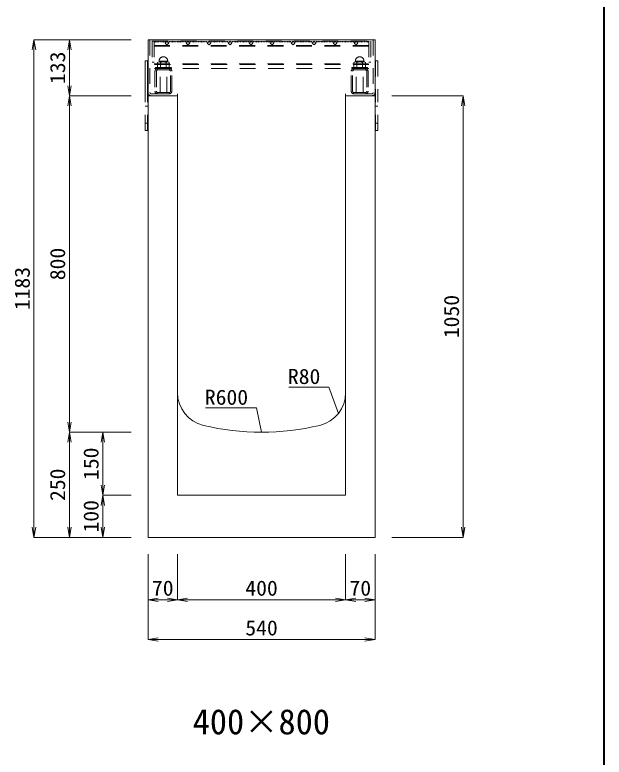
# Model space of a CAD drawing. Units: millimetres at full size. Extents: x -734 to 58102, y 49499 to 87169.
# Drawn here: x 45915 to 47317, y 76140 to 77905 of the extents above; entities that cross this region are included whole.
import ezdxf
from ezdxf.enums import TextEntityAlignment as Align

# ---------------------------------------------------------------- set-up
doc = ezdxf.new("R2010")
doc.units = ezdxf.units.MM
doc.header["$LTSCALE"] = 50
doc.linetypes.add('USER1', pattern=[1.35, 0.75, -0.6])
doc.layers.add('0_2', color=7, linetype='Continuous')
for name, color, linetype, lineweight in [('図枠', 7, 'Continuous', 5), ('寸法線', 7, 'Continuous', 13), ('引出線', 4, 'Continuous', 13), ('本体', 2, 'Continuous', 20), ('ｸﾞﾚｰﾁﾝｸﾞ', 7, 'USER1', 9)]:
    doc.layers.add(name, color=color, linetype=linetype, lineweight=lineweight)
doc.styles.add('ＭＳ 明朝', font='')
doc.styles.get('ＭＳ 明朝').set_extended_font_data('MS Mincho')

# ---------------------------------------------------------------- blocks, each defined once
blk = doc.blocks.new('open_arrow')
at = {"color": 0, "linetype": 'Continuous', "lineweight": -2}
blk.add_lwpolyline([(7.5, 1.25), (0, 0), (7.5, -1.25)], dxfattribs=at)

msp = doc.modelspace()

# ---------------------------------------------------------------- linework, layer by layer
at = {"layer": '図枠', "lineweight": 40}
msp.add_line((47316.87, 74575.27), (47316.87, 80115.27), dxfattribs=at)
at = {"layer": '寸法線'}
for p, q in [((45960.26, 76663.03), (45960.26, 77846.03)), ((46191.67, 77846.03), (45960.26, 77846.03)), ((46044.4, 77846.03), (46044.4, 77713.03)), ((46191.67, 77846.03), (46044.4, 77846.03)), ((46044.4, 77713.03), (46044.4, 76913.03)), ((46184.67, 77713.03), (46044.4, 77713.03)), ((46191.67, 77713.03), (46044.4, 77713.03)), ((46811.67, 77713.03), (46981.53, 77713.03)), ((46981.53, 77713.03), (46981.53, 76663.03)), ((46044.4, 76913.03), (46044.4, 76663.03)), ((46191.67, 76913.03), (46044.4, 76913.03)), ((46191.67, 76913.03), (46044.4, 76913.03)), ((46123.94, 76763.03), (46123.94, 76913.03)), ((46191.67, 76913.03), (46123.94, 76913.03)), ((46191.67, 76763.03), (46123.94, 76763.03)), ((46123.94, 76663.03), (46123.94, 76763.03)), ((46191.67, 76763.03), (46123.94, 76763.03)), ((46191.67, 76663.03), (45960.26, 76663.03)), ((46191.67, 76663.03), (46044.4, 76663.03)), ((46191.67, 76663.03), (46123.94, 76663.03)), ((46811.67, 76663.03), (46981.53, 76663.03)), ((46231.67, 76623.03), (46231.67, 76419.78)), ((46231.67, 76623.03), (46231.67, 76514.3)), ((46301.67, 76623.03), (46301.67, 76514.3)), ((46301.67, 76623.03), (46301.67, 76514.3)), ((46701.67, 76623.03), (46701.67, 76514.3)), ((46701.67, 76623.03), (46701.67, 76514.3)), ((46771.67, 76623.03), (46771.67, 76419.78)), ((46771.67, 76623.03), (46771.67, 76514.3)), ((46231.67, 76514.3), (46301.67, 76514.3)), ((46301.67, 76514.3), (46701.67, 76514.3)), ((46701.67, 76514.3), (46771.67, 76514.3)), ((46231.67, 76419.78), (46771.67, 76419.78))]:
    msp.add_line(p, q, dxfattribs=at)
at = {"layer": '引出線'}
for points in [[(46684.43, 76957.45), (46661.58, 77020.49), (46566.91, 77020.49)], [(46501.67, 76913.03), (46489.73, 76971.03), (46368.72, 76971.03)]]:
    msp.add_lwpolyline(points, dxfattribs=at)
at = {"layer": '本体'}
for p, q in [((46231.67, 76663.03), (46231.67, 77713.03)), ((46301.67, 77713.03), (46231.67, 77713.03)), ((46301.67, 77007.07), (46301.67, 77713.03)), ((46701.67, 77007.07), (46701.67, 77713.03)), ((46771.67, 77713.03), (46701.67, 77713.03)), ((46771.67, 76663.03), (46771.67, 77713.03)), ((46301.67, 77007.07), (46301.67, 76763.03)), ((46701.67, 77007.07), (46701.67, 76763.03)), ((46301.67, 76763.03), (46701.67, 76763.03)), ((46231.67, 76663.03), (46771.67, 76663.03))]:
    msp.add_line(p, q, dxfattribs=at)
for centre, radius, start, end in [((46381.67, 77007.07), 80, 180, 256.65766), ((46621.67, 77007.07), 80, 283.34233, 0), ((46501.68, 77513.03), 600, 256.65762, 283.34237)]:
    msp.add_arc(centre, radius, start, end, dxfattribs=at)
at = {"layer": 'ｸﾞﾚｰﾁﾝｸﾞ', "linetype": 'Continuous'}
for p, q in [((46231.67, 77846.03), (46771.67, 77846.03)), ((46231.67, 77846.03), (46231.67, 77720.53)), ((46771.67, 77846.03), (46771.67, 77720.53)), ((46224.67, 77796.03), (46224.67, 77713.03)), ((46224.67, 77796.03), (46230.67, 77796.03)), ((46230.67, 77796.03), (46230.67, 77713.03))]:
    msp.add_line(p, q, dxfattribs=at)
at = {"layer": 'ｸﾞﾚｰﾁﾝｸﾞ'}
for p, q in [((46236.17, 77846.03), (46236.17, 77720.53)), ((46241.67, 77842.53), (46241.67, 77792.53)), ((46246.17, 77842.53), (46246.17, 77777.53)), ((46246.17, 77842.53), (46246.17, 77792.53)), ((46248.17, 77842.53), (46249.07, 77840.43)), ((46249.07, 77840.43), (46249.97, 77842.53)), ((46251.97, 77842.53), (46252.87, 77840.43)), ((46252.87, 77840.43), (46253.77, 77842.53)), ((46255.77, 77842.53), (46256.67, 77840.43)), ((46256.67, 77840.43), (46257.57, 77842.53)), ((46259.57, 77842.53), (46260.47, 77840.43)), ((46260.47, 77840.43), (46261.37, 77842.53)), ((46263.37, 77842.53), (46264.27, 77840.43)), ((46264.27, 77840.43), (46265.17, 77842.53)), ((46267.17, 77842.53), (46268.07, 77840.43)), ((46268.07, 77840.43), (46268.97, 77842.53)), ((46270.97, 77842.53), (46271.87, 77840.43)), ((46271.87, 77840.43), (46272.77, 77842.53)), ((46276.67, 77842.53), (46272.43, 77838.29)), ((46280.92, 77838.29), (46276.67, 77842.53)), ((46281.67, 77842.53), (46282.57, 77840.43)), ((46282.57, 77840.43), (46283.47, 77842.53)), ((46285.47, 77842.53), (46286.37, 77840.43)), ((46286.37, 77840.43), (46287.27, 77842.53)), ((46289.27, 77842.53), (46290.17, 77840.43)), ((46290.17, 77840.43), (46291.07, 77842.53)), ((46293.07, 77842.53), (46293.97, 77840.43)), ((46293.97, 77840.43), (46294.87, 77842.53)), ((46296.87, 77842.53), (46297.77, 77840.43)), ((46297.77, 77840.43), (46298.67, 77842.53)), ((46300.67, 77842.53), (46301.57, 77840.43)), ((46301.57, 77840.43), (46302.47, 77842.53)), ((46304.47, 77842.53), (46305.37, 77840.43)), ((46305.37, 77840.43), (46306.27, 77842.53)), ((46308.27, 77842.53), (46309.17, 77840.43)), ((46309.17, 77840.43), (46310.07, 77842.53)), ((46312.07, 77842.53), (46312.97, 77840.43)), ((46312.97, 77840.43), (46313.87, 77842.53)), ((46315.87, 77842.53), (46316.77, 77840.43)), ((46316.77, 77840.43), (46317.67, 77842.53)), ((46319.67, 77842.53), (46320.57, 77840.43)), ((46320.57, 77840.43), (46321.47, 77842.53)), ((46326.67, 77842.53), (46322.43, 77838.29)), ((46330.92, 77838.29), (46326.67, 77842.53)), ((46331.67, 77842.53), (46332.57, 77840.43)), ((46332.57, 77840.43), (46333.47, 77842.53)), ((46335.47, 77842.53), (46336.37, 77840.43)), ((46336.37, 77840.43), (46337.27, 77842.53)), ((46339.27, 77842.53), (46340.17, 77840.43)), ((46340.17, 77840.43), (46341.07, 77842.53)), ((46343.07, 77842.53), (46343.97, 77840.43)), ((46343.97, 77840.43), (46344.87, 77842.53)), ((46346.87, 77842.53), (46347.77, 77840.43)), ((46347.77, 77840.43), (46348.67, 77842.53)), ((46350.67, 77842.53), (46351.57, 77840.43)), ((46351.57, 77840.43), (46352.47, 77842.53)), ((46354.47, 77842.53), (46355.37, 77840.43)), ((46355.37, 77840.43), (46356.27, 77842.53)), ((46358.27, 77842.53), (46359.17, 77840.43)), ((46359.17, 77840.43), (46360.07, 77842.53)), ((46362.07, 77842.53), (46362.97, 77840.43)), ((46362.97, 77840.43), (46363.87, 77842.53)), ((46365.87, 77842.53), (46366.77, 77840.43)), ((46366.77, 77840.43), (46367.67, 77842.53)), ((46369.67, 77842.53), (46370.57, 77840.43)), ((46370.57, 77840.43), (46371.47, 77842.53)), ((46376.67, 77842.53), (46372.43, 77838.29)), ((46380.92, 77838.29), (46376.67, 77842.53)), ((46381.67, 77842.53), (46382.57, 77840.43)), ((46382.57, 77840.43), (46383.47, 77842.53)), ((46385.47, 77842.53), (46386.37, 77840.43)), ((46386.37, 77840.43), (46387.27, 77842.53)), ((46389.27, 77842.53), (46390.17, 77840.43)), ((46390.17, 77840.43), (46391.07, 77842.53)), ((46393.07, 77842.53), (46393.97, 77840.43)), ((46393.97, 77840.43), (46394.87, 77842.53)), ((46396.87, 77842.53), (46397.77, 77840.43)), ((46397.77, 77840.43), (46398.67, 77842.53)), ((46400.67, 77842.53), (46401.57, 77840.43)), ((46401.57, 77840.43), (46402.47, 77842.53)), ((46404.47, 77842.53), (46405.37, 77840.43)), ((46405.37, 77840.43), (46406.27, 77842.53)), ((46408.27, 77842.53), (46409.17, 77840.43)), ((46409.17, 77840.43), (46410.07, 77842.53)), ((46412.07, 77842.53), (46412.97, 77840.43)), ((46412.97, 77840.43), (46413.87, 77842.53)), ((46415.87, 77842.53), (46416.77, 77840.43)), ((46416.77, 77840.43), (46417.67, 77842.53)), ((46419.67, 77842.53), (46420.57, 77840.43)), ((46420.57, 77840.43), (46421.47, 77842.53)), ((46426.67, 77842.53), (46422.43, 77838.29)), ((46430.92, 77838.29), (46426.67, 77842.53)), ((46431.67, 77842.53), (46432.57, 77840.43)), ((46432.57, 77840.43), (46433.47, 77842.53)), ((46435.47, 77842.53), (46436.37, 77840.43)), ((46436.37, 77840.43), (46437.27, 77842.53)), ((46439.27, 77842.53), (46440.17, 77840.43)), ((46440.17, 77840.43), (46441.07, 77842.53)), ((46443.07, 77842.53), (46443.97, 77840.43)), ((46443.97, 77840.43), (46444.87, 77842.53)), ((46446.87, 77842.53), (46447.77, 77840.43)), ((46447.77, 77840.43), (46448.67, 77842.53)), ((46450.67, 77842.53), (46451.57, 77840.43)), ((46451.57, 77840.43), (46452.47, 77842.53)), ((46454.47, 77842.53), (46455.37, 77840.43)), ((46455.37, 77840.43), (46456.27, 77842.53)), ((46458.27, 77842.53), (46459.17, 77840.43)), ((46459.17, 77840.43), (46460.07, 77842.53)), ((46462.07, 77842.53), (46462.97, 77840.43)), ((46462.97, 77840.43), (46463.87, 77842.53)), ((46465.87, 77842.53), (46466.77, 77840.43)), ((46466.77, 77840.43), (46467.67, 77842.53)), ((46469.67, 77842.53), (46470.58, 77840.43)), ((46470.58, 77840.43), (46471.47, 77842.53)), ((46476.67, 77842.53), (46472.43, 77838.29)), ((46480.92, 77838.29), (46476.67, 77842.53)), ((46481.67, 77842.53), (46482.57, 77840.43)), ((46482.57, 77840.43), (46483.47, 77842.53)), ((46485.47, 77842.53), (46486.37, 77840.43)), ((46486.37, 77840.43), (46487.27, 77842.53)), ((46489.27, 77842.53), (46490.17, 77840.43)), ((46490.17, 77840.43), (46491.07, 77842.53)), ((46493.07, 77842.53), (46493.97, 77840.43)), ((46493.97, 77840.43), (46494.87, 77842.53)), ((46496.87, 77842.53), (46497.77, 77840.43)), ((46497.77, 77840.43), (46498.67, 77842.53)), ((46500.67, 77842.53), (46501.57, 77840.43)), ((46502.67, 77842.53), (46501.78, 77840.43)), ((46505.58, 77840.43), (46504.68, 77842.53)), ((46506.47, 77842.53), (46505.58, 77840.43)), ((46509.37, 77840.43), (46508.48, 77842.53)), ((46510.27, 77842.53), (46509.37, 77840.43)), ((46513.17, 77840.43), (46512.28, 77842.53)), ((46514.08, 77842.53), (46513.17, 77840.43)), ((46516.98, 77840.43), (46516.08, 77842.53)), ((46517.87, 77842.53), (46516.98, 77840.43)), ((46520.78, 77840.43), (46519.87, 77842.53)), ((46521.67, 77842.53), (46520.78, 77840.43)), ((46522.43, 77838.29), (46526.68, 77842.53)), ((46526.68, 77842.53), (46530.92, 77838.29)), ((46532.77, 77840.43), (46531.87, 77842.53)), ((46533.68, 77842.53), (46532.77, 77840.43)), ((46536.58, 77840.43), (46535.68, 77842.53)), ((46537.48, 77842.53), (46536.58, 77840.43)), ((46540.38, 77840.43), (46539.48, 77842.53)), ((46541.28, 77842.53), (46540.38, 77840.43)), ((46544.18, 77840.43), (46543.28, 77842.53)), ((46545.08, 77842.53), (46544.18, 77840.43)), ((46547.98, 77840.43), (46547.08, 77842.53)), ((46548.88, 77842.53), (46547.98, 77840.43)), ((46551.78, 77840.43), (46550.88, 77842.53)), ((46552.68, 77842.53), (46551.78, 77840.43)), ((46555.58, 77840.43), (46554.68, 77842.53)), ((46556.48, 77842.53), (46555.58, 77840.43)), ((46559.38, 77840.43), (46558.48, 77842.53)), ((46560.28, 77842.53), (46559.38, 77840.43)), ((46563.18, 77840.43), (46562.28, 77842.53)), ((46564.08, 77842.53), (46563.18, 77840.43)), ((46566.98, 77840.43), (46566.08, 77842.53)), ((46567.88, 77842.53), (46566.98, 77840.43)), ((46570.78, 77840.43), (46569.88, 77842.53)), ((46571.68, 77842.53), (46570.78, 77840.43)), ((46572.43, 77838.29), (46576.68, 77842.53)), ((46576.68, 77842.53), (46580.92, 77838.29)), ((46582.77, 77840.43), (46581.87, 77842.53)), ((46583.68, 77842.53), (46582.77, 77840.43)), ((46586.58, 77840.43), (46585.67, 77842.53)), ((46587.48, 77842.53), (46586.58, 77840.43)), ((46590.37, 77840.43), (46589.47, 77842.53)), ((46591.28, 77842.53), (46590.37, 77840.43)), ((46594.17, 77840.43), (46593.27, 77842.53)), ((46595.08, 77842.53), (46594.17, 77840.43)), ((46597.97, 77840.43), (46597.07, 77842.53)), ((46598.88, 77842.53), (46597.97, 77840.43)), ((46601.77, 77840.43), (46600.87, 77842.53)), ((46602.68, 77842.53), (46601.77, 77840.43)), ((46605.57, 77840.43), (46604.67, 77842.53)), ((46606.48, 77842.53), (46605.57, 77840.43)), ((46609.37, 77840.43), (46608.47, 77842.53)), ((46610.28, 77842.53), (46609.37, 77840.43)), ((46613.17, 77840.43), (46612.27, 77842.53)), ((46614.08, 77842.53), (46613.17, 77840.43)), ((46616.97, 77840.43), (46616.07, 77842.53)), ((46617.88, 77842.53), (46616.97, 77840.43)), ((46620.77, 77840.43), (46619.87, 77842.53)), ((46621.67, 77842.53), (46620.77, 77840.43)), ((46622.43, 77838.29), (46626.68, 77842.53)), ((46626.68, 77842.53), (46630.92, 77838.29)), ((46632.77, 77840.43), (46631.87, 77842.53)), ((46633.68, 77842.53), (46632.77, 77840.43)), ((46636.58, 77840.43), (46635.68, 77842.53)), ((46637.48, 77842.53), (46636.58, 77840.43)), ((46640.38, 77840.43), (46639.48, 77842.53)), ((46641.28, 77842.53), (46640.38, 77840.43)), ((46644.18, 77840.43), (46643.28, 77842.53)), ((46645.08, 77842.53), (46644.18, 77840.43)), ((46647.98, 77840.43), (46647.08, 77842.53)), ((46648.87, 77842.53), (46647.98, 77840.43)), ((46651.78, 77840.43), (46650.88, 77842.53)), ((46652.68, 77842.53), (46651.78, 77840.43)), ((46655.58, 77840.43), (46654.68, 77842.53)), ((46656.48, 77842.53), (46655.58, 77840.43)), ((46659.38, 77840.43), (46658.48, 77842.53)), ((46660.28, 77842.53), (46659.38, 77840.43)), ((46663.18, 77840.43), (46662.28, 77842.53)), ((46664.08, 77842.53), (46663.18, 77840.43)), ((46666.98, 77840.43), (46666.08, 77842.53)), ((46667.88, 77842.53), (46666.98, 77840.43)), ((46670.78, 77840.43), (46669.88, 77842.53)), ((46671.68, 77842.53), (46670.78, 77840.43)), ((46672.43, 77838.29), (46676.68, 77842.53)), ((46676.68, 77842.53), (46680.92, 77838.29)), ((46682.77, 77840.43), (46681.87, 77842.53)), ((46683.68, 77842.53), (46682.77, 77840.43)), ((46686.58, 77840.43), (46685.68, 77842.53)), ((46687.48, 77842.53), (46686.58, 77840.43)), ((46690.38, 77840.43), (46689.48, 77842.53)), ((46691.28, 77842.53), (46690.38, 77840.43)), ((46694.18, 77840.43), (46693.28, 77842.53)), ((46695.08, 77842.53), (46694.18, 77840.43)), ((46697.98, 77840.43), (46697.08, 77842.53)), ((46698.88, 77842.53), (46697.98, 77840.43)), ((46701.78, 77840.43), (46700.88, 77842.53)), ((46702.68, 77842.53), (46701.78, 77840.43)), ((46705.58, 77840.43), (46704.68, 77842.53)), ((46706.48, 77842.53), (46705.58, 77840.43)), ((46709.38, 77840.43), (46708.48, 77842.53)), ((46710.28, 77842.53), (46709.38, 77840.43)), ((46713.18, 77840.43), (46712.28, 77842.53)), ((46714.08, 77842.53), (46713.18, 77840.43)), ((46716.98, 77840.43), (46716.08, 77842.53)), ((46717.88, 77842.53), (46716.98, 77840.43)), ((46720.78, 77840.43), (46719.88, 77842.53)), ((46721.68, 77842.53), (46720.78, 77840.43)), ((46722.43, 77838.29), (46726.68, 77842.53)), ((46726.68, 77842.53), (46730.92, 77838.29)), ((46731.48, 77840.43), (46730.58, 77842.53)), ((46732.38, 77842.53), (46731.48, 77840.43)), ((46735.28, 77840.43), (46734.38, 77842.53)), ((46736.18, 77842.53), (46735.28, 77840.43)), ((46739.08, 77840.43), (46738.18, 77842.53)), ((46739.98, 77842.53), (46739.08, 77840.43)), ((46742.88, 77840.43), (46741.98, 77842.53)), ((46743.78, 77842.53), (46742.88, 77840.43)), ((46746.68, 77840.43), (46745.78, 77842.53)), ((46747.58, 77842.53), (46746.68, 77840.43)), ((46750.48, 77840.43), (46749.58, 77842.53)), ((46751.38, 77842.53), (46750.48, 77840.43)), ((46754.28, 77840.43), (46753.38, 77842.53)), ((46755.18, 77842.53), (46754.28, 77840.43)), ((46757.18, 77842.53), (46757.18, 77777.53)), ((46757.18, 77842.53), (46757.18, 77792.53)), ((46761.68, 77842.53), (46761.68, 77792.53)), ((46767.17, 77846.03), (46767.17, 77720.53)), ((46246.17, 77832.53), (46757.18, 77832.53)), ((46246.17, 77831.03), (46757.18, 77831.03)), ((46272.43, 77838.29), (46276.67, 77834.05)), ((46276.67, 77834.05), (46280.92, 77838.29)), ((46322.43, 77838.29), (46326.67, 77834.05)), ((46326.67, 77834.05), (46330.92, 77838.29)), ((46372.43, 77838.29), (46376.67, 77834.05)), ((46376.67, 77834.05), (46380.92, 77838.29)), ((46422.43, 77838.29), (46426.67, 77834.05)), ((46426.67, 77834.05), (46430.92, 77838.29)), ((46472.43, 77838.29), (46476.67, 77834.05)), ((46476.67, 77834.05), (46480.92, 77838.29)), ((46526.68, 77834.05), (46522.43, 77838.29)), ((46530.92, 77838.29), (46526.68, 77834.05)), ((46576.68, 77834.05), (46572.43, 77838.29)), ((46580.92, 77838.29), (46576.68, 77834.05)), ((46626.68, 77834.05), (46622.43, 77838.29)), ((46630.92, 77838.29), (46626.68, 77834.05)), ((46676.68, 77834.05), (46672.43, 77838.29)), ((46680.92, 77838.29), (46676.68, 77834.05)), ((46726.68, 77834.05), (46722.43, 77838.29)), ((46730.92, 77838.29), (46726.68, 77834.05)), ((46241.67, 77792.53), (46246.17, 77792.53)), ((46246.17, 77789.03), (46757.18, 77789.03)), ((46757.18, 77787.53), (46246.17, 77787.53)), ((46254.32, 77792.33), (46257.79, 77793.53)), ((46254.32, 77780.53), (46254.32, 77792.33)), ((46257.79, 77795.53), (46278.56, 77795.53)), ((46257.79, 77793.53), (46257.79, 77795.53)), ((46257.79, 77793.53), (46261.25, 77792.33)), ((46278.56, 77793.53), (46257.79, 77793.53)), ((46261.25, 77792.33), (46268.17, 77793.53)), ((46261.25, 77780.53), (46261.25, 77792.33)), ((46268.17, 77793.53), (46275.1, 77792.33)), ((46275.1, 77792.33), (46278.56, 77793.53)), ((46275.1, 77792.33), (46275.1, 77780.53)), ((46278.56, 77795.53), (46278.56, 77793.53)), ((46278.56, 77793.53), (46282.02, 77792.33)), ((46282.02, 77792.33), (46282.02, 77780.53)), ((46724.79, 77793.53), (46721.33, 77792.33)), ((46721.33, 77792.33), (46721.33, 77780.53)), ((46745.56, 77795.53), (46724.79, 77795.53)), ((46724.79, 77795.53), (46724.79, 77793.53)), ((46728.25, 77792.33), (46724.79, 77793.53)), ((46724.79, 77793.53), (46745.56, 77793.53)), ((46735.17, 77793.53), (46728.25, 77792.33)), ((46728.25, 77792.33), (46728.25, 77780.53)), ((46742.1, 77792.33), (46735.17, 77793.53)), ((46745.56, 77793.53), (46742.1, 77792.33)), ((46742.1, 77780.53), (46742.1, 77792.33)), ((46745.56, 77793.53), (46745.56, 77795.53)), ((46749.02, 77792.33), (46745.56, 77793.53)), ((46749.02, 77780.53), (46749.02, 77792.33)), ((46761.68, 77792.53), (46757.18, 77792.53)), ((46772.67, 77796.03), (46772.67, 77713.03)), ((46778.67, 77796.03), (46772.67, 77796.03)), ((46778.67, 77796.03), (46778.67, 77713.03)), ((46757.18, 77777.53), (46246.17, 77777.53)), ((46248.17, 77771.13), (46248.17, 77723.93)), ((46249.17, 77780.53), (46287.17, 77780.53)), ((46249.17, 77780.53), (46268.17, 77780.53)), ((46249.17, 77777.53), (46249.17, 77780.53)), ((46287.17, 77777.53), (46249.17, 77777.53)), ((46251.37, 77771.13), (46251.37, 77723.93)), ((46253.67, 77777.47), (46253.67, 77774.2)), ((46268.17, 77780.53), (46254.32, 77780.53)), ((46281.77, 77777.53), (46254.57, 77777.53)), ((46281.77, 77777.53), (46254.57, 77777.53)), ((46281.77, 77777.53), (46254.57, 77777.53)), ((46281.77, 77774.33), (46254.57, 77774.33)), ((46260.17, 77720.73), (46260.17, 77777.53)), ((46260.17, 77777.53), (46276.17, 77777.53)), ((46268.17, 77780.53), (46261.25, 77780.53)), ((46282.02, 77780.53), (46268.17, 77780.53)), ((46276.17, 77720.73), (46276.17, 77777.53)), ((46282.67, 77777.47), (46282.67, 77774.2)), ((46284.97, 77723.93), (46284.97, 77771.13)), ((46287.17, 77780.53), (46287.17, 77777.53)), ((46288.17, 77723.93), (46288.17, 77771.13)), ((46715.18, 77723.93), (46715.18, 77771.13)), ((46754.17, 77780.53), (46716.17, 77780.53)), ((46716.17, 77780.53), (46716.17, 77777.53)), ((46716.17, 77777.53), (46754.17, 77777.53)), ((46718.38, 77723.93), (46718.38, 77771.13)), ((46720.67, 77777.47), (46720.67, 77774.2)), ((46721.33, 77780.53), (46735.17, 77780.53)), ((46721.57, 77777.53), (46748.78, 77777.53)), ((46721.57, 77777.53), (46748.77, 77777.53)), ((46721.57, 77774.33), (46748.78, 77774.33)), ((46721.58, 77777.53), (46748.78, 77777.53)), ((46727.17, 77720.73), (46727.17, 77777.53)), ((46743.18, 77777.53), (46727.17, 77777.53)), ((46735.17, 77780.53), (46749.02, 77780.53)), ((46754.17, 77780.53), (46735.17, 77780.53)), ((46735.17, 77780.53), (46742.1, 77780.53)), ((46743.18, 77720.73), (46743.18, 77777.53)), ((46749.67, 77777.47), (46749.67, 77774.2)), ((46751.97, 77771.13), (46751.97, 77723.93)), ((46754.17, 77777.53), (46754.17, 77780.53)), ((46755.18, 77771.13), (46755.18, 77723.93)), ((46239.17, 77717.53), (46301.67, 77717.53)), ((46253.67, 77720.86), (46253.67, 77717.59)), ((46254.57, 77720.73), (46281.77, 77720.73)), ((46254.57, 77717.53), (46281.77, 77717.53)), ((46282.67, 77720.86), (46282.67, 77717.59)), ((46301.67, 77717.53), (46301.67, 77713.03)), ((46764.17, 77717.53), (46701.67, 77717.53)), ((46701.67, 77717.53), (46701.67, 77713.03)), ((46720.67, 77720.86), (46720.67, 77717.59)), ((46748.78, 77720.73), (46721.57, 77720.73)), ((46748.78, 77717.53), (46721.57, 77717.53)), ((46749.67, 77720.86), (46749.67, 77717.59)), ((46224.67, 77630.03), (46224.67, 77713.03)), ((46230.68, 77630.03), (46230.68, 77713.03)), ((46772.67, 77630.03), (46772.67, 77713.03)), ((46778.67, 77630.03), (46778.67, 77713.03)), ((46224.67, 77688.03), (46230.67, 77688.03)), ((46772.68, 77688.03), (46778.68, 77688.03)), ((46224.67, 77648.03), (46230.67, 77648.03)), ((46772.68, 77648.03), (46778.68, 77648.03)), ((46224.67, 77630.03), (46230.68, 77630.03)), ((46778.67, 77630.03), (46772.67, 77630.03))]:
    msp.add_line(p, q, dxfattribs=at)
at = {"layer": 'ｸﾞﾚｰﾁﾝｸﾞ', "lineweight": 5}
msp.add_line((46241.67, 77842.53), (46761.68, 77842.53), dxfattribs=at)
at = {"layer": 'ｸﾞﾚｰﾁﾝｸﾞ'}
for centre, radius, start, end in [((46268.17, 77795.53), 10.25, 0, 180), ((46735.17, 77795.53), 10.25, 0, 180), ((46254.57, 77771.13), 6.4, 90, 180), ((46254.57, 77771.13), 3.2, 90, 180), ((46281.77, 77771.13), 6.4, 0, 90), ((46281.77, 77771.13), 3.2, 0, 90), ((46721.57, 77771.13), 6.4, 90, 180), ((46721.57, 77771.13), 3.2, 90, 180), ((46748.78, 77771.13), 6.4, 0, 90), ((46748.78, 77771.13), 3.2, 0, 90), ((46239.17, 77720.53), 7.5, 180, 270), ((46239.17, 77720.53), 3, 180, 270), ((46254.57, 77723.93), 6.4, 180, 270), ((46254.57, 77723.93), 3.2, 180, 270), ((46281.77, 77723.93), 6.4, 270, 0), ((46281.77, 77723.93), 3.2, 270, 0), ((46721.57, 77723.93), 6.4, 180, 270), ((46721.57, 77723.93), 3.2, 180, 270), ((46748.78, 77723.93), 6.4, 270, 0), ((46748.78, 77723.93), 3.2, 270, 0), ((46764.17, 77720.53), 7.5, 270, 0), ((46764.17, 77720.53), 3, 270, 0)]:
    msp.add_arc(centre, radius, start, end, dxfattribs=at)

# ---------------------------------------------------------------- block references
at = {"layer": '寸法線', "xscale": 3.2, "yscale": 3.2}
for p, rotation in [((45960.26, 77846.03), 270), ((46044.4, 77846.03), 270), ((46044.4, 77713.03), 90), ((46044.4, 77713.03), 270), ((46981.53, 77713.03), 270), ((46044.4, 76913.03), 90), ((46044.4, 76913.03), 270), ((46123.94, 76913.03), 270), ((46123.94, 76763.03), 90), ((46123.94, 76763.03), 270), ((45960.26, 76663.03), 90), ((46044.4, 76663.03), 90), ((46123.94, 76663.03), 90), ((46981.53, 76663.03), 90), ((46301.67, 76514.3), 180), ((46701.67, 76514.3), 180), ((46771.67, 76514.3), 180), ((46771.67, 76419.78), 180)]:
    msp.add_blockref('open_arrow', p, dxfattribs=dict(at, rotation=rotation))
for p in [(46231.67, 76514.3), (46301.67, 76514.3), (46701.67, 76514.3), (46231.67, 76419.78)]:
    msp.add_blockref('open_arrow', p, dxfattribs=at)
at = {"layer": '引出線', "xscale": 0.16, "yscale": 0.16}
for p, rotation in [((46684.43, 76957.45), 109.9), ((46501.67, 76913.03), 101.6)]:
    msp.add_blockref('open_arrow', p, dxfattribs=dict(at, rotation=rotation))

# ---------------------------------------------------------------- texts
at = {"layer": '0_2', "style": 'ＭＳ 明朝'}
msp.add_text('400×800', height=60.04, dxfattribs=at).set_placement((46501.19, 76224.64), align=Align.MIDDLE_CENTER)
at = {"layer": '寸法線', "style": 'ＭＳ 明朝', "width": 1.05}
for s, p in [('133', (46016.4, 77779.53)), ('800', (46016.4, 77313.03)), ('1183', (45932.26, 77254.53)), ('1050', (46953.53, 77188.03)), ('150', (46095.94, 76838.03)), ('250', (46016.4, 76788.03)), ('100', (46095.94, 76713.03))]:
    msp.add_text(s, height=36.03, rotation=90, dxfattribs=at).set_placement(p, align=Align.MIDDLE_CENTER)
for s, p in [('70', (46266.67, 76542.3)), ('400', (46501.67, 76542.3)), ('70', (46736.67, 76542.3)), ('540', (46501.67, 76447.78))]:
    msp.add_text(s, height=36.03, dxfattribs=at).set_placement(p, align=Align.MIDDLE_CENTER)
at = {"layer": '引出線', "style": 'ＭＳ 明朝', "width": 1.05}
for s, p in [('R80', (46641.58, 77063.69)), ('R600', (46469.73, 77014.23))]:
    msp.add_text(s, height=36.03, dxfattribs=at).set_placement(p, align=Align.TOP_RIGHT)

doc.saveas('drawing.dxf')
